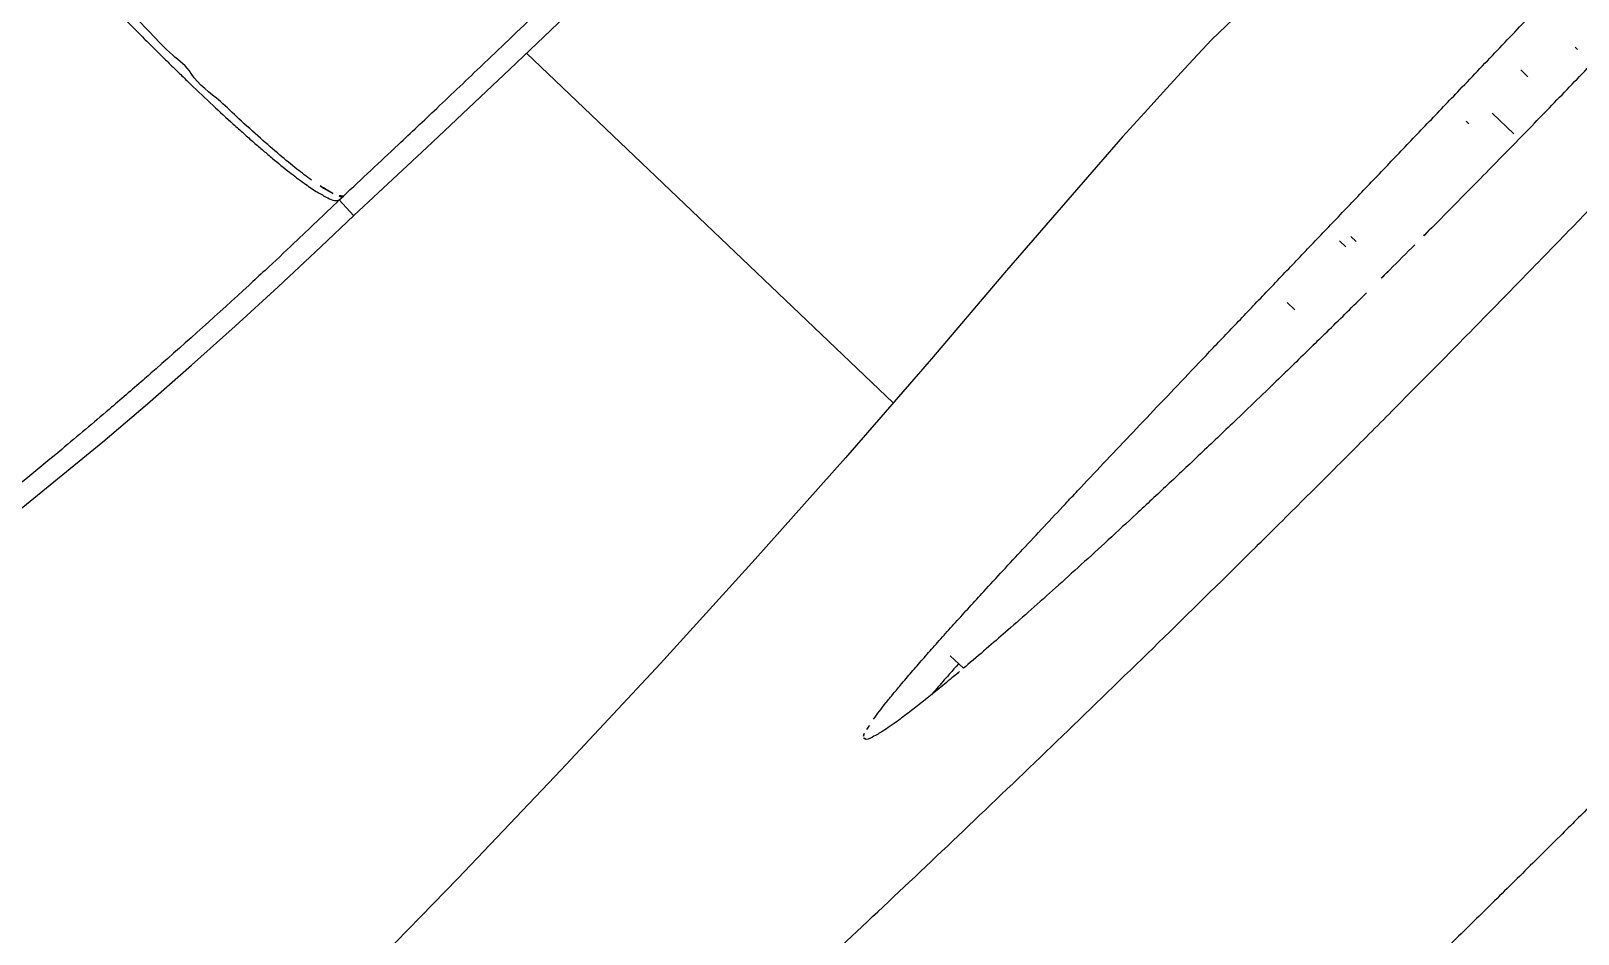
# Model space of a CAD drawing. Header units: millimetres. Extents: x 1145859089 to 1147511753, y -1047484727 to -1047247487.
# Drawn here: x 1146330633.4 to 1146330710.9, y -1047436363.2 to -1047436318 of the extents above; entities that cross this region are included whole.
import ezdxf
from ezdxf.xclip import XClip

# ---------------------------------------------------------------- set-up
doc = ezdxf.new("R2010")
doc.units = ezdxf.units.MM
doc.header["$LTSCALE"] = 100
doc.header["$MEASUREMENT"] = 0
doc.header["$XCLIPFRAME"] = 2
doc.linetypes.add('CENTERX2', pattern=[4, 2.5, -0.5, 0.5, -0.5])
doc.layers.get('0').update_dxf_attribs({"linetype": 'CONTINUOUS'})
for name, color, linetype in [('L-지중매입', 3, 'CENTERX2'), ('XREF', 135, 'CONTINUOUS'), ('단지배치도$0$W240910', 135, 'CONTINUOUS')]:
    doc.layers.add(name, color=color, linetype=linetype)

# ---------------------------------------------------------------- blocks, each defined once
blk = doc.blocks.new('단지배치도$0$zw$9902')
at = {"layer": '단지배치도$0$W240910', "linetype": 'ByBlock', "ltscale": 20}
for p, q in [((61983.778, -64950.568), (61987.904, -64946.622)), ((62019.992, -64948.038), (62018.891, -64949.099)), ((62002.968, -64967.264), (61984.616, -64949.766)), ((62002.968, -64967.264), (61984.616, -64949.766)), ((62018.891, -64949.099), (62017.768, -64950.308)), ((62037.094, -64949.463), (62037.212, -64949.576)), ((61979.623, -64954.484), (61983.778, -64950.568)), ((62017.768, -64950.308), (62016.65, -64951.523)), ((62034.369, -64950.603), (62034.729, -64950.947)), ((62016.65, -64951.523), (62015.539, -64952.74)), ((62015.539, -64952.74), (62014.439, -64953.956)), ((62034.03, -64953.8), (62032.949, -64952.769)), ((62035.807, -64952.493), (62035.449, -64952.863)), ((62031.642, -64953.172), (62031.773, -64953.297)), ((62014.439, -64953.956), (62008.641, -64960.637)), ((61975.965, -64957.886), (61979.623, -64954.484)), ((62033.329, -64955.04), (62033.118, -64955.255)), ((62033.118, -64955.255), (62032.919, -64955.458)), ((62031.782, -64956.615), (62031.524, -64956.876)), ((61975.233, -64957.11), (61975.447, -64956.91)), ((61975.96, -64957.89), (61975.233, -64957.11)), ((62031.524, -64956.876), (62031.116, -64957.289)), ((61974.322, -64959.455), (61975.965, -64957.886)), ((61975.964, -64957.887), (61975.96, -64957.89)), ((62025.87, -64958.937), (62026.134, -64959.188)), ((62029.917, -64958.498), (62029.789, -64958.627)), ((61972.185, -64961.455), (61974.322, -64959.455)), ((62025.302, -64959.155), (62025.623, -64959.462)), ((62008.641, -64960.637), (62004.887, -64965.056)), ((61970.024, -64963.431), (61972.185, -64961.455)), ((62022.687, -64962.241), (62023.067, -64962.603)), ((61967.84, -64965.381), (61970.024, -64963.431)), ((62004.887, -64965.056), (62000.581, -64970.01)), ((61965.634, -64967.306), (61967.84, -64965.381)), ((61963.406, -64969.206), (61965.634, -64967.306)), ((62020.715, -64967.55), (62020.341, -64967.909)), ((62020.341, -64967.909), (62020.153, -64968.089)), ((61957.142, -64974.316), (61963.406, -64969.206)), ((62000.581, -64970.01), (61996.058, -64975.092)), ((62016.705, -64971.357), (62016.69, -64971.372)), ((61996.058, -64975.092), (61991.313, -64980.302)), ((62005.819, -64979.917), (62006.481, -64980.548)), ((61991.313, -64980.302), (61986.348, -64985.63)), ((62006.239, -64980.317), (62006.117, -64980.453)), ((61986.348, -64985.63), (61981.172, -64991.06)), ((61981.172, -64991.06), (61975.803, -64996.567))]:
    blk.add_line(p, q, dxfattribs=at)
at = {"layer": '단지배치도$0$W240910'}
for centre, radius, start, end in [((56819.18, -60798.975), 5249.427, 201.408303, 356.712088), ((56819.18, -60798.975), 5399.427, 202.101618, 356.712088), ((57394.291, -57699.4), 11431.377, 251.6277496, 321.4181311)]:
    blk.add_arc(centre, radius, start, end, dxfattribs=at)
at = {"layer": '단지배치도$0$W240910', "linetype": 'ByBlock', "ltscale": 20}
for centre, radius, start, end in [((61477.072, -64421.252), 731.647, 313.686826, 314.867493), ((61474.568, -64418.642), 735.263, 313.438604, 313.68751), ((61573.906, -64505.486), 642.781, 315.938712, 316.197916), ((61474.442, -64418.508), 735.447, 313.232054, 313.438522), ((61581.425, -64512.774), 632.31, 315.617575, 315.892955), ((61473.842, -64417.87), 736.323, 312.939733, 313.232036), ((61588.383, -64519.589), 622.57, 315.414735, 315.56398), ((61596.728, -64527.828), 610.843, 315.167076, 315.326793), ((61608.063, -64539.123), 594.842, 314.882306, 315.053251), ((61618.777, -64549.895), 579.649, 314.66461, 314.811682), ((61628.555, -64559.792), 565.736, 314.41033, 314.66494), ((61928.87, -64888.502), 120.399, 309.94066, 310.13679), ((62007.563, -64987.04), 6.838, 144.70762, 144.86797), ((62001.611, -64983.954), 0.144, 229.557, 234.206)]:
    blk.add_arc(centre, radius, start, end, dxfattribs=at)
for points, knots in [([(61999.049, -64995.681), (62000.451, -64994.372), (62003.296, -64991.704), (62007.61, -64987.609), (62012.04, -64983.356), (62016.562, -64978.963), (62019.94, -64975.641), (62022.22, -64973.383), (62023.379, -64972.23), (62024.591, -64971.022), (62025.774, -64969.839), (62026.928, -64968.681), (62028.664, -64966.934), (62030.919, -64964.652), (62033.629, -64961.888), (62036.129, -64959.321), (62038.42, -64956.954), (62040.374, -64954.922), (62042.02, -64953.202), (62043.388, -64951.767), (62044.694, -64950.393), (62046.018, -64948.994), (62047.586, -64947.331), (62049.443, -64945.352), (62051.611, -64943.03), (62053.966, -64940.491), (62056.505, -64937.735), (62059.326, -64934.65), (62062.437, -64931.219), (62064.868, -64928.512), (62066.445, -64926.747), (62067.097, -64926.016), (62067.723, -64925.311), (62068.346, -64924.61), (62070.048, -64922.69), (62072.796, -64919.571), (62076.53, -64915.285), (62080.13, -64911.107), (62083.58, -64907.062), (62085.824, -64904.403), (62086.922, -64903.097)], [0, 0, 0, 0, 5.754772, 11.701837, 17.842698, 24.178414, 30.614069, 32.056733, 33.806246, 35.517577, 37.190653, 38.825407, 40.421773, 44.579899, 48.450932, 52.033955, 55.328249, 58.333272, 60.491174, 62.470126, 64.282682, 66.177217, 68.248546, 71.140295, 74.317893, 77.780853, 81.528517, 85.560038, 90.32131, 95.423109, 96.473352, 97.420829, 98.363515, 99.30141, 100.234513, 106.0602, 111.773038, 117.287196, 122.603733, 127.723968, 127.723968, 127.723968, 127.723968]), ([(62003.402, -64981.303), (62003.584, -64981.087), (62003.952, -64980.657), (62004.521, -64980.003), (62005.121, -64979.325), (62005.76, -64978.611), (62006.438, -64977.862), (62007.021, -64977.223), (62007.697, -64976.486), (62008.468, -64975.65), (62009.471, -64974.57), (62010.515, -64973.452), (62011.425, -64972.481), (62012.418, -64971.426), (62013.49, -64970.29), (62014.815, -64968.89), (62016.174, -64967.458), (62017.565, -64965.995), (62018.988, -64964.501), (62020.44, -64962.978), (62021.921, -64961.427), (62023.428, -64959.848), (62024.961, -64958.244), (62026.518, -64956.614), (62028.099, -64954.96), (62029.702, -64953.281), (62031.116, -64951.801), (62032.657, -64950.187), (62034.321, -64948.443), (62036.079, -64946.6), (62037.846, -64944.746), (62039.614, -64942.89), (62041.611, -64940.794), (62043.586, -64938.719), (62045.537, -64936.668), (62046.963, -64935.17), (62048.342, -64933.721), (62049.668, -64932.327), (62051.437, -64930.469), (62053.162, -64928.66), (62054.841, -64926.9), (62056.471, -64925.195), (62057.579, -64924.038), (62058.144, -64923.45), (62058.181, -64923.412)], [0, 0, 0, 0, 0.847449, 1.696674, 2.601817, 3.560954, 4.572228, 5.633934, 6.15469, 7.571551, 9.046726, 10.576632, 12.158494, 13.041259, 14.920513, 16.84786, 18.822154, 20.84194, 22.905464, 25.010782, 27.155922, 29.339035, 31.5585, 33.812957, 36.101283, 38.422522, 40.775806, 42.241689, 45.117362, 48.00976, 49.880613, 52.802809, 55.698852, 58.564844, 61.396687, 64.190069, 64.771038, 67.397147, 69.963122, 72.464868, 74.898213, 77.258919, 79.542677, 79.703415, 79.703415, 79.703415, 79.703415]), ([(61943.595, -64957.734), (61945.517, -64956.245), (61949.416, -64953.032), (61954.92, -64948.253), (61958.422, -64944.888), (61960.051, -64943.356)], [0, 0, 0, 0, 7.294095, 15.152219, 21.860712, 21.860712, 21.860712, 21.860712]), ([(61960.051, -64943.356), (61960.39, -64943.864), (61961.35, -64944.695), (61962.478, -64945.969), (61963.53, -64947.049), (61964.388, -64947.933), (61965.116, -64948.67), (61965.735, -64949.291), (61966.272, -64949.825), (61966.793, -64950.338), (61967.298, -64950.83), (61968.003, -64951.511), (61968.876, -64952.339), (61969.766, -64953.161), (61970.447, -64953.774), (61970.95, -64954.218), (61971.432, -64954.636), (61972.024, -64955.136), (61972.698, -64955.685), (61973.422, -64956.233), (61974.042, -64956.664), (61974.591, -64956.97), (61975.03, -64957.194), (61975.233, -64957.11)], [0, 0, 0, 0, 1.832607, 3.750231, 5.118377, 6.354001, 7.445028, 8.226198, 8.983884, 9.716082, 10.421133, 11.097718, 12.658838, 14.029015, 14.733099, 15.405694, 16.044122, 16.645951, 17.731431, 18.648582, 19.380882, 19.964462, 20.622094, 20.622094, 20.622094, 20.622094]), ([(61967.835, -64950.782), (61967.6, -64950.405), (61966.789, -64949.834), (61965.759, -64948.694), (61964.529, -64947.461), (61963.192, -64946.09), (61961.88, -64944.546), (61960.718, -64943.668), (61960.391, -64943.037)], [0, 0, 0, 0, 1.332028, 2.878406, 4.627862, 6.553579, 8.611608, 10.743926, 10.743926, 10.743926, 10.743926]), ([(61970.221, -64953.048), (61969.91, -64952.763), (61969.148, -64951.983), (61968.192, -64951.355), (61967.835, -64950.782)], [0, 0, 0, 0, 1.264365, 3.290567, 3.290567, 3.290567, 3.290567]), ([(61972.268, -64954.861), (61971.94, -64954.585), (61971.252, -64953.987), (61970.576, -64953.375), (61970.221, -64953.048)], [0, 0, 0, 0, 1.285876, 2.734708, 2.734708, 2.734708, 2.734708]), ([(61973.852, -64956.116), (61973.605, -64955.937), (61973.07, -64955.527), (61972.55, -64955.099), (61972.268, -64954.861)], [0, 0, 0, 0, 0.91555, 2.021517, 2.021517, 2.021517, 2.021517]), ([(61974.913, -64956.781), (61974.754, -64956.704), (61974.393, -64956.492), (61974.048, -64956.256), (61973.852, -64956.116)], [0, 0, 0, 0, 0.530741, 1.253209, 1.253209, 1.253209, 1.253209]), ([(61975.233, -64957.11), (61974.489, -64957.831), (61973.258, -64959.01), (61971.745, -64960.428), (61969.458, -64962.546), (61967.638, -64964.183), (61966.074, -64965.553)], [0, 0, 0, 0, 3.107718, 5.114105, 6.219866, 12.457963, 12.457963, 12.457963, 12.457963]), ([(62027.815, -64960.603), (62027.678, -64960.739), (62027.507, -64960.909), (62027.336, -64961.079), (62027.302, -64961.113)], [0, 0, 0, 0, 0.5798651, 0.7238876, 0.7238876, 0.7238876, 0.7238876]), ([(62024.453, -64963.924), (62024.203, -64964.168), (62023.357, -64964.996), (62022.112, -64966.205), (62021.113, -64967.168), (62020.715, -64967.55)], [0, 0, 0, 0, 1.047958, 3.551246, 5.208172, 5.208172, 5.208172, 5.208172]), ([(62059.816, -64964.928), (62058.524, -64966.324), (62057.049, -64967.839), (62055.438, -64969.521), (62054.996, -64969.982), (62054.553, -64970.443), (62054.061, -64970.954), (62053.498, -64971.538), (62052.785, -64972.276), (62051.979, -64973.109), (62051.051, -64974.065), (62050.033, -64975.112), (62049.071, -64976.099), (62048.323, -64976.864), (62047.84, -64977.358), (62047.463, -64977.742), (62047.085, -64978.128), (62046.705, -64978.516), (62046.322, -64978.906), (62045.017, -64980.233), (62042.74, -64982.539), (62040.33, -64984.961), (62038.715, -64986.577), (62037.944, -64987.347), (62037.151, -64988.137), (62036.25, -64989.034), (62035.257, -64990.019), (62034.206, -64991.058), (62032.838, -64992.409), (62031.214, -64994.005), (62029.4, -64995.779), (62027.83, -64997.308), (62026.616, -64998.487), (62025.712, -64999.361), (62025.071, -64999.979), (62024.458, -65000.57), (62023.763, -65001.238), (62022.879, -65002.086), (62021.851, -65003.07), (62020.7, -65004.169), (62019.487, -65005.322), (62018.278, -65006.469), (62016.922, -65007.751), (62015.496, -65009.096), (62013.997, -65010.502), (62013.066, -65011.381), (62012.63, -65011.785)], [0, 0, 0, 0, 5.705615, 6.344775, 6.983953, 7.623147, 8.262356, 9.113533, 10.0558, 11.340705, 12.590566, 14.051792, 15.724267, 16.725511, 17.260787, 17.797878, 18.338146, 18.881592, 19.428213, 19.978007, 24.464145, 29.149909, 30.229139, 31.318359, 32.417556, 33.586447, 35.134392, 36.612216, 38.019979, 40.90396, 43.441354, 45.632794, 47.478854, 48.517933, 49.40386, 50.150831, 51.072437, 52.297142, 53.824649, 55.341491, 57.071477, 58.845043, 60.34303, 62.669323, 64.724559, 66.50918, 66.50918, 66.50918, 66.50918]), ([(61966.074, -64965.553), (61965.857, -64965.743), (61965.077, -64966.424), (61963.507, -64967.778), (61960.56, -64970.264), (61958.149, -64972.223), (61956.525, -64973.508)], [0, 0, 0, 0, 0.863277, 3.109586, 6.217393, 12.429605, 12.429605, 12.429605, 12.429605]), ([(62020.153, -64968.089), (62019.584, -64968.634), (62018.462, -64969.703), (62017.305, -64970.795), (62016.719, -64971.344), (62016.69, -64971.372)], [0, 0, 0, 0, 2.363222, 4.650026, 4.771834, 4.771834, 4.771834, 4.771834]), ([(62016.69, -64971.372), (62016.172, -64971.857), (62015.187, -64972.777), (62013.749, -64974.105), (62012.401, -64975.337), (62011.115, -64976.499), (62009.893, -64977.59), (62008.78, -64978.571), (62007.727, -64979.487), (62006.981, -64980.125), (62006.556, -64980.484), (62006.481, -64980.548)], [0, 0, 0, 0, 2.127156, 4.045177, 5.872128, 7.605906, 9.24446, 10.785751, 12.058482, 13.43101, 13.728003, 13.728003, 13.728003, 13.728003]), ([(62067.922, -64976.914), (62064.803, -64980.185), (62057.851, -64987.465), (62047.054, -64998.735), (62035.574, -65010.671), (62027.928, -65018.6), (62024.121, -65022.534)], [0, 0, 0, 0, 13.559927, 30.196917, 46.820771, 63.243119, 63.243119, 63.243119, 63.243119]), ([(62006.117, -64980.453), (62005.97, -64980.619), (62005.617, -64981.018), (62005.203, -64981.492), (62004.937, -64981.802), (62004.873, -64981.876)], [0, 0, 0, 0, 0.667551, 1.595665, 1.890806, 1.890806, 1.890806, 1.890806]), ([(62006.165, -64980.813), (62006.078, -64980.885), (62005.746, -64981.163), (62005.188, -64981.623), (62004.511, -64982.169), (62003.866, -64982.674), (62003.306, -64983.098), (62002.835, -64983.435), (62002.397, -64983.734), (62002.032, -64983.934), (62001.629, -64984.16), (62001.531, -64984.067)], [0, 0, 0, 0, 0.339642, 1.298823, 2.168812, 2.949692, 3.758261, 4.26833, 4.70124, 5.305254, 5.70849, 5.70849, 5.70849, 5.70849]), ([(62001.982, -64983.089), (62002.077, -64982.955), (62002.281, -64982.685), (62002.611, -64982.263), (62002.98, -64981.808), (62003.25, -64981.484), (62003.396, -64981.311), (62003.402, -64981.303)], [0, 0, 0, 0, 0.492335, 1.017462, 1.604671, 2.251662, 2.282998, 2.282998, 2.282998, 2.282998])]:
    blk.add_open_spline(points, degree=3, knots=knots, dxfattribs=at)
for points in [[(61975.447, -64956.91), (61975.276, -64956.978), (61975.077, -64956.864), (61974.913, -64956.781)], [(62029.789, -64958.627), (62029.55, -64958.867), (62029.31, -64959.108), (62029.07, -64959.348)], [(62001.475, -64983.951), (62001.485, -64983.827), (62001.568, -64983.719), (62001.636, -64983.614)], [(62001.636, -64983.614), (62001.746, -64983.443), (62001.854, -64983.271), (62001.971, -64983.105)], [(62001.518, -64984.064), (62001.487, -64984.038), (62001.472, -64983.991), (62001.475, -64983.951)]]:
    blk.add_open_spline(points, degree=3, dxfattribs=at)
blk = doc.blocks.new('단지배치도')
blk.add_blockref('단지배치도$0$zw$9902', (141034.193, 142437.157))

msp = doc.modelspace()

# ---------------------------------------------------------------- linework, layer by layer
at = {"layer": 'L-지중매입', "ltscale": 2}
msp.add_arc((1146292364.149594, -1047402174.186541, 0), 45716.750817, 303.4822833292, 333.0437788935, dxfattribs=at)

# ---------------------------------------------------------------- block references
at = {"layer": 'XREF'}
ref = msp.add_blockref('단지배치도', (1146127639.433663, -1047513806.462535), dxfattribs=at)
XClip(ref).set_block_clipping_path([(72982.4064819524, 34919.7593965298), (360382.4067475507, 255319.7593436697)])

doc.saveas('drawing.dxf')
